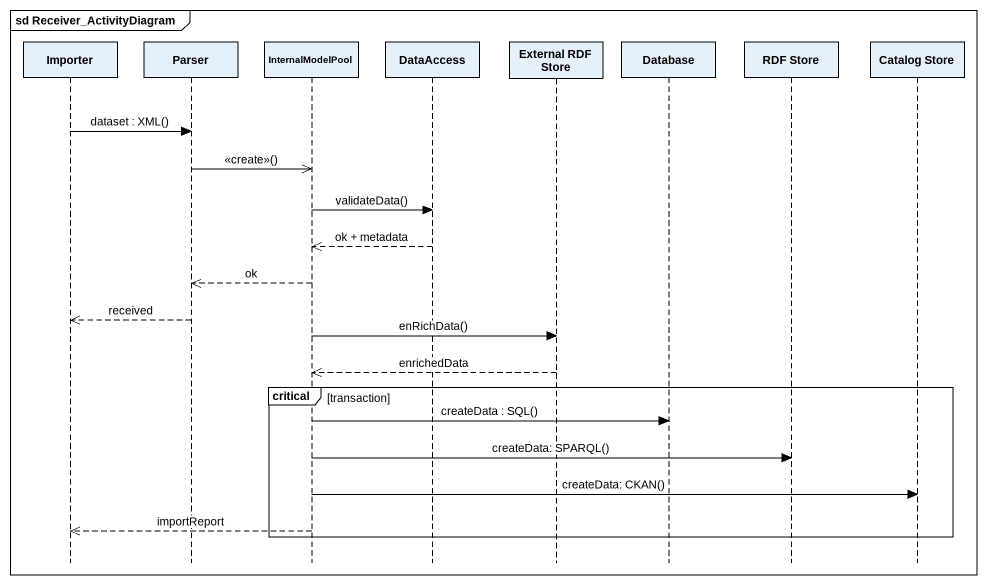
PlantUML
@startuml
mainframe sd Receiver_ActivityDiagram
hide footbox
participant Importer
participant Parser
participant InternalModelPool
participant DataAccess
participant "External RDF Store" as External_RDF_Store
participant "Database" as Database_
participant "RDF Store" as RDF_Store
participant "Catalog Store" as Catalog_Store

Importer -> Parser : dataset : XML()
Parser ->> InternalModelPool : <<create>>()
InternalModelPool -> DataAccess : validateData()
DataAccess -->> InternalModelPool : ok + metadata
InternalModelPool -->> Parser : ok
Parser -->> Importer : received
InternalModelPool -> External_RDF_Store : enRichData()
External_RDF_Store -->> InternalModelPool : enrichedData
critical transaction
  InternalModelPool -> Database_ : createData : SQL()
  InternalModelPool -> RDF_Store : createData: SPARQL()
  InternalModelPool -> Catalog_Store : createData: CKAN()
  InternalModelPool -->> Importer : importReport
end
@enduml
